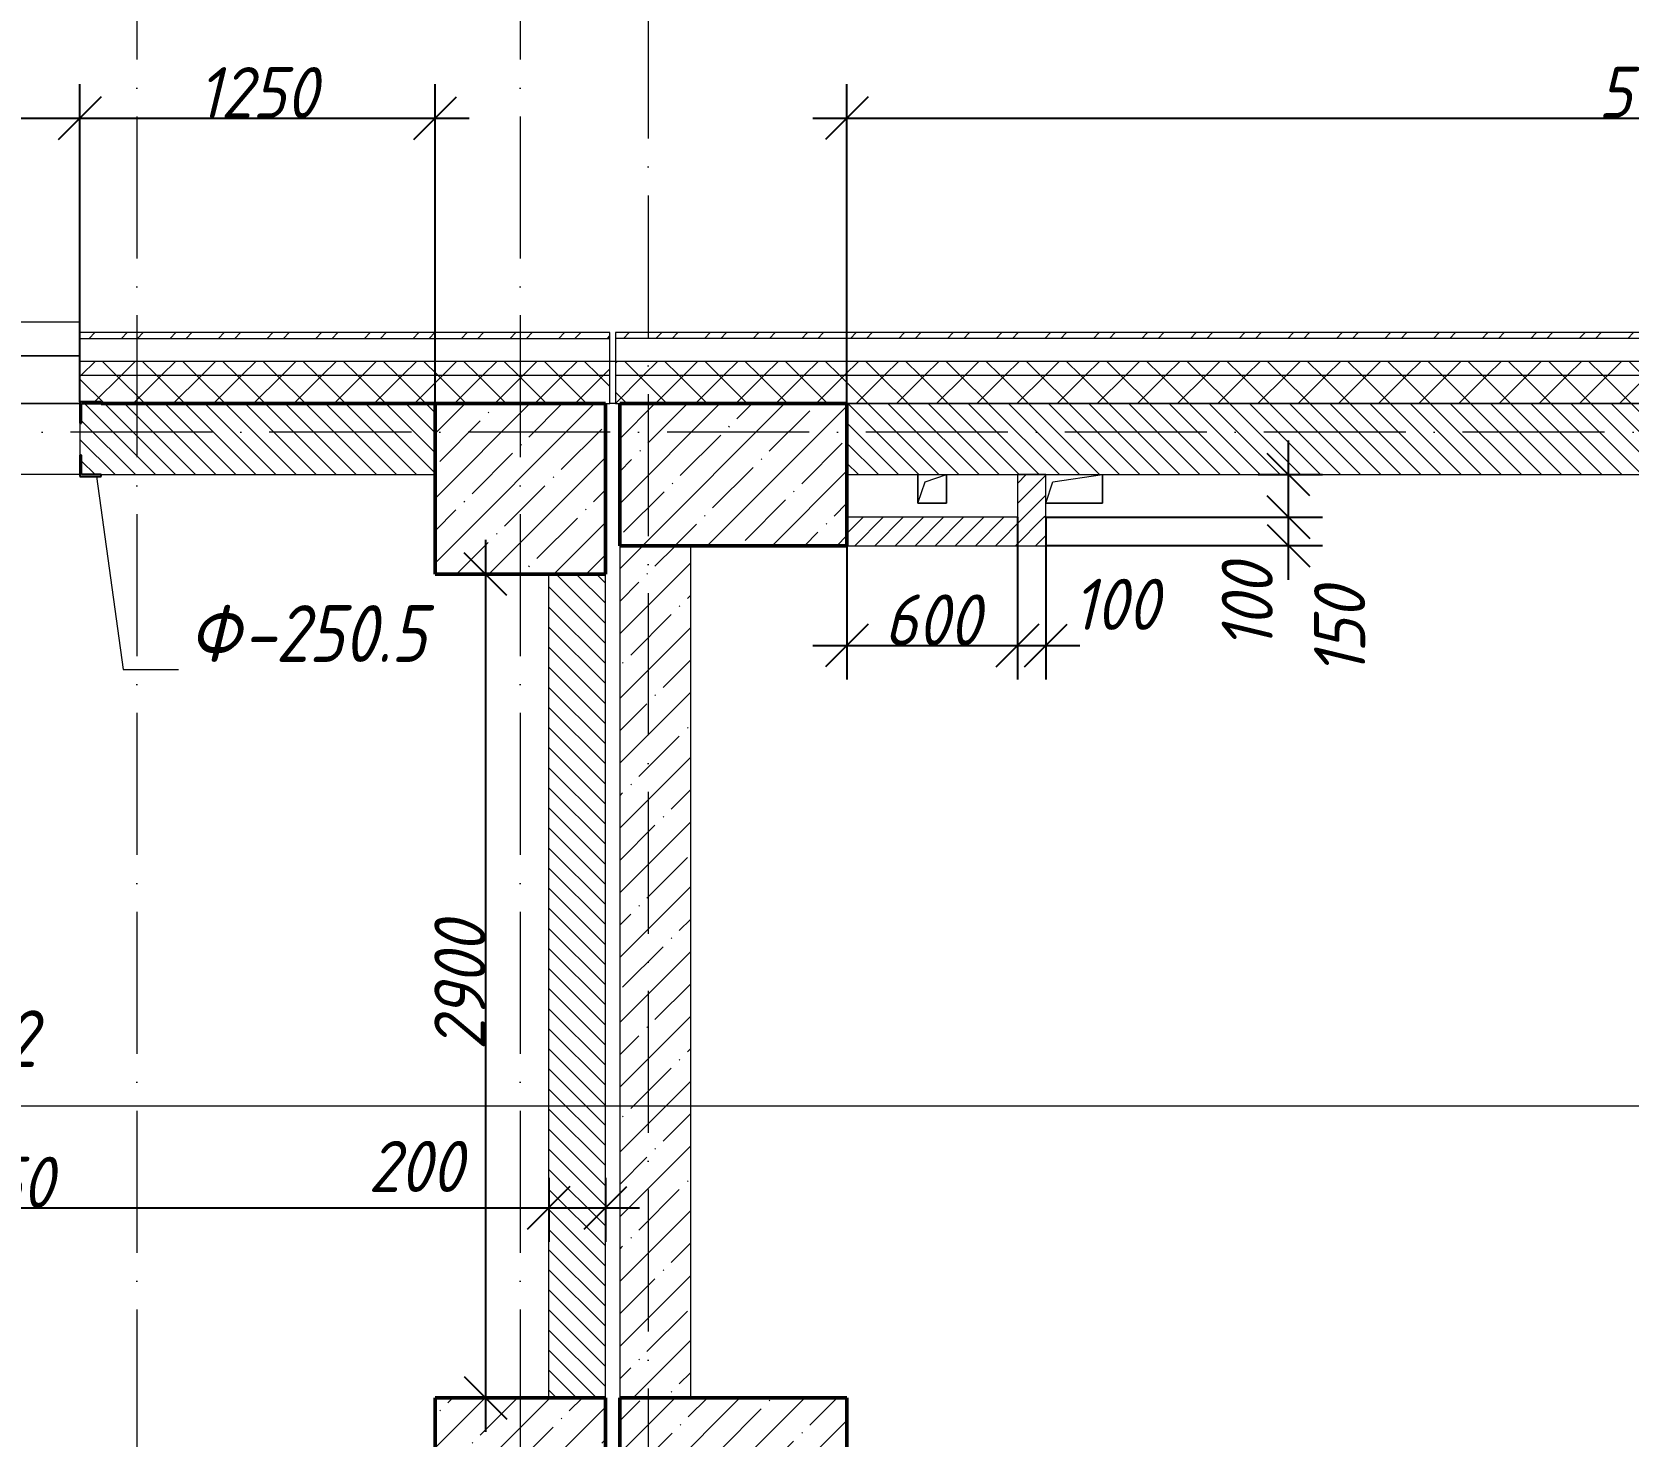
# Model space of a CAD drawing. Header units: millimetres. Extents: x -356862 to 418287, y 0 to 839748.
# Drawn here: x -126870 to -121251, y 626763 to 631706 of the extents above; entities that cross this region are included whole.
import ezdxf

# ---------------------------------------------------------------- set-up
doc = ezdxf.new("R2010")
doc.units = ezdxf.units.MM
doc.linetypes.add('50_200_ШТРИХ_1Т_ш5_п1_п1_', pattern=[700, 500, -100, 0, -100])
for name, color, linetype, lineweight in [('A-____-____-DIMS', 7, 'Continuous', 9), ('A-DOOR-____-OTLN', 7, 'Continuous', 9), ('A-FLOR-____-OTLN', 7, 'Continuous', 9), ('A-GENM-____-IDEN', 7, 'Continuous', 9), ('A-GENM-____-MCUT', 7, 'Continuous', 25), ('A-GENM-____-OTLN', 7, 'Continuous', 9), ('A-GENM-____-OTLN-1', 7, 'Continuous', 25), ('A-GLAZ-____-OTLN', 7, 'Continuous', 9), ('A-WALL-____-MCUT', 7, 'Continuous', 13), ('A-WALL-____-MCUT-1', 7, 'Continuous', 9), ('A-WALL-____-MCUT-2', 7, 'Continuous', 50), ('A-WALL-____-MCUT-3', 7, 'Continuous', 9), ('A-WALL-____-OTLN', 7, 'Continuous', 9), ('A-WALL-____-PATT-1', 7, 'Continuous', 9), ('A-WALL-FNSH-MCUT-1', 7, 'Continuous', 9), ('S-COLS-____-MCUT', 7, 'Continuous', 50), ('S-COLS-____-OTLN', 7, 'Continuous', 9), ('S-GRID-____-OTLN-1', 7, '50_200_ШТРИХ_1Т_ш5_п1_п1_', 9)]:
    doc.layers.add(name, color=color, linetype=linetype, lineweight=lineweight)
for name, color, linetype, lineweight, true_color in [('A-DOOR-____-OTLN-1', 7, 'Continuous', 9, 0xffffff), ('A-WALL-____-MCUT-4', 7, 'Continuous', 13, 0x000000), ('A-WALL-____-MCUT-7', 7, 'Continuous', 9, 0x000000), ('A-WALL-____-PATT-2', 7, 'Continuous', 9, 0x787878), ('A-WALL-____-PATT-3', 9, 'Continuous', 9, 0x808080), ('A-WALL-____-PATT-4', 9, 'Continuous', 9, 0x808080), ('A-WALL-FNSH-MCUT-3', 7, 'Continuous', 9, 0x000000), ('G-____-____-SYMB-2', 7, 'Continuous', 9, 0x000000)]:
    doc.layers.add(name, color=color, linetype=linetype, lineweight=lineweight, true_color=true_color)
doc.styles.add('ISOCPEUR_I_10', font='isocpeui.ttf', dxfattribs={"width": 0.9, "height": 180})
doc.styles.add('ISOCPEUR_I_14', font='isocpeui.ttf', dxfattribs={"width": 0.9, "height": 180})
doc.styles.add('ISOCPEUR_I_2', font='isocpeui.ttf', dxfattribs={"width": 0.85, "height": 2.3})
doc.dimstyles.new('ISO-1_8_0_9К_СРЕДНИЙ_Кладочные_5', dxfattribs={"dimscale": 304.8, "dimtxt": 179.276612, "dimasz": 0.492126, "dimexe": 0.393701, "dimexo": 0, "dimgap": 0, "dimtad": 1, "dimdec": 3, "dimrnd": 0.001, "dimdsep": 46, "dimtxsty": 'ISOCPEUR_I_10', "dimblk1": 'OBLIQUE', "dimblk2": 'OBLIQUE', "dimsah": 1, "dimcen": 0.09, "dimdle": 0.393701, "dimazin": 0, "dimtfac": 1, "dimtdec": 4, "dimtix": 1, "dimtmove": 2, "dimatfit": 3, "dimfxl": 1, "dimtvp": 1, "dimtolj": 1, "dimtzin": 0, "dimarcsym": 2})
doc.dimstyles.new('ISO-1_8_0_9К_СРЕДНИЙ_Кладочные_6', dxfattribs={"dimscale": 304.8, "dimtxt": 179.276612, "dimasz": 0.492126, "dimexe": 0.393701, "dimexo": 0, "dimgap": 0, "dimtad": 1, "dimdec": 3, "dimrnd": 0.001, "dimdsep": 46, "dimtxsty": 'ISOCPEUR_I_14', "dimblk1": 'OBLIQUE', "dimblk2": 'OBLIQUE', "dimsah": 1, "dimcen": 0.09, "dimdle": 0.393701, "dimazin": 0, "dimtfac": 1, "dimtdec": 4, "dimtix": 1, "dimtmove": 0, "dimatfit": 3, "dimfxl": 1, "dimtvp": 1, "dimtolj": 1, "dimtzin": 0, "dimarcsym": 2})
doc.dimstyles.new('ISO-1_8_0_9К_СРЕДНИЙ_Кладочные_8', dxfattribs={"dimscale": 304.8, "dimtxt": 179.276612, "dimasz": 0.492126, "dimexe": 0.393701, "dimexo": 0, "dimgap": 0, "dimtad": 1, "dimdec": 3, "dimrnd": 0.001, "dimdsep": 46, "dimtxsty": 'ISOCPEUR_I_14', "dimblk1": 'OBLIQUE', "dimblk2": 'OBLIQUE', "dimsah": 1, "dimcen": 0.09, "dimdle": 0.393701, "dimazin": 0, "dimtfac": 1, "dimtdec": 4, "dimtix": 1, "dimtmove": 0, "dimatfit": 3, "dimfxl": 1, "dimtvp": 1, "dimtolj": 1, "dimtzin": 0, "dimarcsym": 2})
pattern_1 = [(135, (-175000.736, 544716.51), (-35.35534, -35.35534), [])]
pattern_2 = [(45, (-175000.736, 544716.51), (-35.35534, 35.35534), [])]
pattern_3 = [(45, (-175000.74, 544716.51), (-85.53659, 85.53659), []), (45, (-174943.71, 544716.51), (-85.53659, 85.53659), [])]
pattern_4 = [(45, (-175000.74, 544716.51), (-70.71068, 70.71068), []), (135, (-175000.74, 544716.51), (-70.71068, -70.71068), [])]

# ---------------------------------------------------------------- blocks, each defined once
blk = doc.blocks.new('BSC_Колонна _Прямоугольная - 500х800-V24-АР1_Кладочный план 1 этажа в осях 1-64_Ю-ЯЯ')
at = {"layer": 'S-COLS-____-OTLN'}
h = blk.add_hatch(dxfattribs=at)
h.set_pattern_fill('FP_21', color=256, style=0, pattern_type=2)
h.set_pattern_definition([(315, (-85431.04, 50600), (114.04925, 114.04925), []), (315, (-85431.04, 50485.95), (114.04925, 114.04925), [201.613, -40.323, 3.353, -36.97])])
h.paths.add_polyline_path([(-250, 400), (-250, -400), (250, -400), (250, 400)], flags=0)
at = {"layer": 'S-COLS-____-MCUT'}
for p, q in [((250, 400), (-250, 400)), ((-250, 400), (-250, -400)), ((250, -400), (250, 400)), ((-250, -400), (250, -400))]:
    blk.add_line(p, q, dxfattribs=at)
blk = doc.blocks.new('BSC_Колонна _Прямоугольная - 600х600-V101-АР1_Кладочный план 1 этажа в осях 1-64_Ю-ЯЯ')
at = {"layer": 'S-COLS-____-OTLN'}
h = blk.add_hatch(dxfattribs=at)
h.set_pattern_fill('FP_104', color=256, style=0, pattern_type=2)
h.set_pattern_definition([(45, (-49850, -85381.04), (-114.04925, 114.04925), []), (45, (-49735.95, -85381.04), (-114.04925, 114.04925), [201.613, -40.323, 3.353, -36.97])])
h.paths.add_polyline_path([(-300, -300), (300, -300), (300, 300), (-300, 300)], flags=0)
at = {"layer": 'S-COLS-____-MCUT'}
for p, q in [((300, 300), (-300, 300)), ((-300, 300), (-300, -300)), ((300, -300), (300, 300)), ((-300, -300), (300, -300))]:
    blk.add_line(p, q, dxfattribs=at)
blk = doc.blocks.new('BSC_Колонна _Прямоугольная - 500х800-V102-АР1_Кладочный план 1 этажа в осях 1-64_Ю-ЯЯ')
at = {"layer": 'S-COLS-____-OTLN'}
h = blk.add_hatch(dxfattribs=at)
h.set_pattern_fill('FP_105', color=256, style=0, pattern_type=2)
h.set_pattern_definition([(315, (-81931.04, 50600), (114.04925, 114.04925), []), (315, (-81931.04, 50485.95), (114.04925, 114.04925), [201.613, -40.323, 3.353, -36.97])])
h.paths.add_polyline_path([(-250, -400), (250, -400), (250, 400), (-250, 400)], flags=0)
at = {"layer": 'S-COLS-____-MCUT'}
for p, q in [((250, 400), (-250, 400)), ((-250, 400), (-250, -400)), ((250, -400), (250, 400)), ((-250, -400), (250, -400))]:
    blk.add_line(p, q, dxfattribs=at)
blk = doc.blocks.new('BSC_Колонна _Прямоугольная - 600х600-V113-АР1_Кладочный план 1 этажа в осях 1-64_Ю-ЯЯ')
at = {"layer": 'S-COLS-____-OTLN'}
h = blk.add_hatch(dxfattribs=at)
h.set_pattern_fill('FP_117', color=256, style=0, pattern_type=2)
h.set_pattern_definition([(45, (-49850, -81881.04), (-114.04925, 114.04925), []), (45, (-49735.95, -81881.04), (-114.04925, 114.04925), [201.613, -40.323, 3.353, -36.97])])
h.paths.add_polyline_path([(-300, -300), (300, -300), (300, 300), (-300, 300)], flags=0)
at = {"layer": 'S-COLS-____-MCUT'}
for p, q in [((300, 300), (-300, 300)), ((-300, 300), (-300, -300)), ((300, -300), (300, 300)), ((-300, -300), (300, -300))]:
    blk.add_line(p, q, dxfattribs=at)
blk = doc.blocks.new('Проем_Дверь_Прямоугольный - 1800х2700h_оконные проемы-28620219-АР1_Кладочный план 1 этажа в осях 1-64_Ю-ЯЯ')
at = {"layer": 'A-DOOR-____-OTLN-1'}
for p, q in [((900, 125), (-900, 125)), ((900, -125), (-900, -125))]:
    blk.add_line(p, q, dxfattribs=at)
blk = doc.blocks.new('Фахверк_СКБ_Уголок - 250_3520-27500975-АР1_Кладочный план 1 этажа в осях 1-64_Ю-ЯЯ')
at = {"layer": 'A-GENM-____-MCUT'}
for p, q in [((200, 181), (125, 181)), ((125, 181), (125, 106)), ((131, 106), (131, 175)), ((131, 175), (200, 175)), ((200, 175), (200, 181)), ((125, 106), (131, 106)), ((131, -6), (125, -6)), ((125, -6), (125, -81)), ((131, -75), (131, -6)), ((125, -81), (200, -81)), ((200, -75), (131, -75)), ((200, -81), (200, -75))]:
    blk.add_line(p, q, dxfattribs=at)
blk = doc.blocks.new('AR_Отверстие прямоугольное _в плите_ - AR_Отверстие прямоугольное _в плите_-30459868-АР1_Кладочный план 1 этажа в осях 1-64_Ю-ЯЯ')
at = {"layer": 'A-GENM-____-OTLN'}
for p, q in [((-50, 50), (-50, -50)), ((-50, -50), (-25, 25)), ((-25, 25), (50, 50)), ((50, -50), (50, 50)), ((-50, -50), (50, -50))]:
    blk.add_line(p, q, dxfattribs=at)
blk = doc.blocks.new('AR_Отверстие прямоугольное _в плите_ - AR_Отверстие прямоугольное _в плите_-V212-АР1_Кладочный план 1 этажа в осях 1-64_Ю-ЯЯ')
at = {"layer": 'A-GENM-____-OTLN'}
for p, q in [((-100, -50), (-75, 25)), ((-75, 25), (100, 50)), ((100, -50), (100, 50)), ((-100, -50), (100, -50))]:
    blk.add_line(p, q, dxfattribs=at)
blk = doc.blocks.new('Отлив_СКБ - Отлив витража_120_НВФ-31885689-АР1_Кладочный план 1 этажа в осях 1-64_Ю-ЯЯ')
at = {"layer": 'A-GLAZ-____-OTLN'}
for p, q in [((0, 83), (0, 120)), ((1800, 120), (0, 120)), ((1800, 120), (1800, 83)), ((0, 2), (1800, 2)), ((1800, 0), (0, 0))]:
    blk.add_line(p, q, dxfattribs=at)
blk = doc.blocks.new('_Oblique')
at = {"color": 0, "linetype": 'ByBlock', "lineweight": -2}
blk.add_line((-0.5, -0.5), (0.5, 0.5), dxfattribs=at)
blk = doc.blocks.new('*D12692')
at = {"layer": 'A-____-____-DIMS', "color": 0, "lineweight": -2, "transparency": 16777216}
for p, q in [((-128500.7, 630397.6), (-128500.7, 631522.7)), ((-126700.7, 630403.6), (-126700.7, 631522.7)), ((-128620.7, 631402.7), (-126580.7, 631402.7))]:
    blk.add_line(p, q, dxfattribs=at)
at = {"layer": 'Defpoints', "color": 0, "transparency": 16777216}
for p in [(-126700.7, 631402.7), (-128500.7, 630397.6), (-126700.7, 630403.6)]:
    blk.add_point(p, dxfattribs=at)
at = {"layer": 'A-____-____-DIMS', "color": 0, "lineweight": -2, "transparency": 16777216, "xscale": 150, "yscale": 150, "zscale": 150, "rotation": 180}
blk.add_blockref('_Oblique', (-128500.7, 631402.7), dxfattribs=at)
at = {"layer": 'A-____-____-DIMS', "color": 0, "lineweight": -2, "transparency": 16777216, "xscale": 150, "yscale": 150, "zscale": 150}
blk.add_blockref('_Oblique', (-126700.7, 631402.7), dxfattribs=at)
at = {"layer": 'A-____-____-DIMS', "color": 0, "transparency": 16777216, "insert": (-127600.7, 631492.7), "char_height": 180, "width": 504.733, "attachment_point": 5, "style": 'ISOCPEUR_I_14'}
blk.add_mtext('\\A1;1800', dxfattribs=at)
blk = doc.blocks.new('*D12693')
at = {"layer": 'A-____-____-DIMS', "color": 0, "lineweight": -2, "transparency": 16777216}
for p, q in [((-126700.7, 630403.6), (-126700.7, 631522.7)), ((-125450.7, 630397.6), (-125450.7, 631522.7)), ((-126820.7, 631402.7), (-125330.7, 631402.7))]:
    blk.add_line(p, q, dxfattribs=at)
at = {"layer": 'Defpoints', "color": 0, "transparency": 16777216}
for p in [(-125450.7, 631402.7), (-126700.7, 630403.6), (-125450.7, 630397.6)]:
    blk.add_point(p, dxfattribs=at)
at = {"layer": 'A-____-____-DIMS', "color": 0, "lineweight": -2, "transparency": 16777216, "xscale": 150, "yscale": 150, "zscale": 150, "rotation": 180}
blk.add_blockref('_Oblique', (-126700.7, 631402.7), dxfattribs=at)
at = {"layer": 'A-____-____-DIMS', "color": 0, "lineweight": -2, "transparency": 16777216, "xscale": 150, "yscale": 150, "zscale": 150}
blk.add_blockref('_Oblique', (-125450.7, 631402.7), dxfattribs=at)
at = {"layer": 'A-____-____-DIMS', "color": 0, "transparency": 16777216, "insert": (-126075.7, 631492.7), "char_height": 180, "width": 504.733, "attachment_point": 5, "style": 'ISOCPEUR_I_14'}
blk.add_mtext('\\A1;1250', dxfattribs=at)
blk = doc.blocks.new('*D12694')
at = {"layer": 'A-____-____-DIMS', "color": 0, "lineweight": -2, "transparency": 16777216}
for p, q in [((-124000.7, 630397.6), (-124000.7, 631522.7)), ((-118250.7, 630397.6), (-118250.7, 631522.7)), ((-124120.7, 631402.7), (-118130.7, 631402.7))]:
    blk.add_line(p, q, dxfattribs=at)
at = {"layer": 'Defpoints', "color": 0, "transparency": 16777216}
for p in [(-118250.7, 631402.7), (-124000.7, 630397.6), (-118250.7, 630397.6)]:
    blk.add_point(p, dxfattribs=at)
at = {"layer": 'A-____-____-DIMS', "color": 0, "lineweight": -2, "transparency": 16777216, "xscale": 150, "yscale": 150, "zscale": 150, "rotation": 180}
blk.add_blockref('_Oblique', (-124000.7, 631402.7), dxfattribs=at)
at = {"layer": 'A-____-____-DIMS', "color": 0, "lineweight": -2, "transparency": 16777216, "xscale": 150, "yscale": 150, "zscale": 150}
blk.add_blockref('_Oblique', (-118250.7, 631402.7), dxfattribs=at)
at = {"layer": 'A-____-____-DIMS', "color": 0, "transparency": 16777216, "insert": (-121125.7, 631493.8), "char_height": 180, "width": 546.104, "attachment_point": 5, "style": 'ISOCPEUR_I_14'}
blk.add_mtext('\\A1;5750', dxfattribs=at)
blk = doc.blocks.new('*D12695')
at = {"layer": 'A-____-____-DIMS', "color": 0, "lineweight": -2, "transparency": 16777216}
for p, q in [((-123400.7, 629997.6), (-123400.7, 629425.9)), ((-124000.7, 629897.6), (-124000.7, 629425.9)), ((-124120.7, 629545.9), (-123280.7, 629545.9))]:
    blk.add_line(p, q, dxfattribs=at)
at = {"layer": 'Defpoints', "color": 0, "transparency": 16777216}
for p in [(-123400.7, 629997.6), (-124000.7, 629897.6), (-123400.7, 629545.9)]:
    blk.add_point(p, dxfattribs=at)
at = {"layer": 'A-____-____-DIMS', "color": 0, "lineweight": -2, "transparency": 16777216, "xscale": 150, "yscale": 150, "zscale": 150, "rotation": 180}
blk.add_blockref('_Oblique', (-124000.7, 629545.9), dxfattribs=at)
at = {"layer": 'A-____-____-DIMS', "color": 0, "lineweight": -2, "transparency": 16777216, "xscale": 150, "yscale": 150, "zscale": 150}
blk.add_blockref('_Oblique', (-123400.7, 629545.9), dxfattribs=at)
at = {"layer": 'A-____-____-DIMS', "color": 0, "transparency": 16777216, "insert": (-123700.7, 629635.9), "char_height": 180, "width": 409.578, "attachment_point": 5, "style": 'ISOCPEUR_I_14'}
blk.add_mtext('\\A1;600', dxfattribs=at)
blk = doc.blocks.new('*D12696')
at = {"layer": 'A-____-____-DIMS', "color": 0, "lineweight": -2, "transparency": 16777216}
for p, q in [((-123400.7, 629997.6), (-123400.7, 629425.9)), ((-123300.7, 629997.6), (-123300.7, 629425.9)), ((-123520.7, 629545.9), (-123180.7, 629545.9))]:
    blk.add_line(p, q, dxfattribs=at)
at = {"layer": 'Defpoints', "color": 0, "transparency": 16777216}
for p in [(-123400.7, 629997.6), (-123300.7, 629997.6), (-123300.7, 629545.9)]:
    blk.add_point(p, dxfattribs=at)
at = {"layer": 'A-____-____-DIMS', "color": 0, "lineweight": -2, "transparency": 16777216, "xscale": 150, "yscale": 150, "zscale": 150, "rotation": 180}
blk.add_blockref('_Oblique', (-123400.7, 629545.9), dxfattribs=at)
at = {"layer": 'A-____-____-DIMS', "color": 0, "lineweight": -2, "transparency": 16777216, "xscale": 150, "yscale": 150, "zscale": 150}
blk.add_blockref('_Oblique', (-123300.7, 629545.9), dxfattribs=at)
at = {"layer": 'A-____-____-DIMS', "color": 0, "transparency": 16777216, "insert": (-123205.8, 629781.1), "char_height": 180, "width": 368.207, "attachment_point": 1, "line_spacing_factor": 1.149209, "style": 'ISOCPEUR_I_10'}
blk.add_mtext('\\A1;100', dxfattribs=at)
blk = doc.blocks.new('*D12697')
at = {"layer": 'A-____-____-DIMS', "color": 0, "lineweight": -2, "transparency": 16777216}
for p, q in [((-122446.5, 629777.6), (-122446.5, 630117.6)), ((-123300.7, 629997.6), (-122326.5, 629997.6)), ((-123300.7, 629897.6), (-122326.5, 629897.6))]:
    blk.add_line(p, q, dxfattribs=at)
at = {"layer": 'Defpoints', "color": 0, "transparency": 16777216}
for p in [(-123300.7, 629997.6), (-122446.5, 629997.6), (-123300.7, 629897.6)]:
    blk.add_point(p, dxfattribs=at)
at = {"layer": 'A-____-____-DIMS', "color": 0, "lineweight": -2, "transparency": 16777216, "xscale": 150, "yscale": 150, "zscale": 150}
for p, rotation in [((-122446.5, 629997.6), 90), ((-122446.5, 629897.6), 270)]:
    blk.add_blockref('_Oblique', p, dxfattribs=dict(at, rotation=rotation))
at = {"layer": 'A-____-____-DIMS', "color": 0, "transparency": 16777216, "insert": (-122681.7, 629530.6), "char_height": 180, "width": 368.207, "attachment_point": 1, "rotation": 90, "line_spacing_factor": 1.149209, "style": 'ISOCPEUR_I_10'}
blk.add_mtext('\\A1;100', dxfattribs=at)
blk = doc.blocks.new('*D12698')
at = {"layer": 'A-____-____-DIMS', "color": 0, "lineweight": -2, "transparency": 16777216}
for p, q in [((-122446.5, 629877.6), (-122446.5, 630267.6)), ((-122552.6, 630147.6), (-122326.5, 630147.6)), ((-123300.7, 629997.6), (-122326.5, 629997.6))]:
    blk.add_line(p, q, dxfattribs=at)
at = {"layer": 'Defpoints', "color": 0, "transparency": 16777216}
for p in [(-122552.6, 630147.6), (-122446.5, 630147.6), (-123300.7, 629997.6)]:
    blk.add_point(p, dxfattribs=at)
at = {"layer": 'A-____-____-DIMS', "color": 0, "lineweight": -2, "transparency": 16777216, "xscale": 150, "yscale": 150, "zscale": 150}
for p, rotation in [((-122446.5, 630147.6), 90), ((-122446.5, 629997.6), 270)]:
    blk.add_blockref('_Oblique', p, dxfattribs=dict(at, rotation=rotation))
at = {"layer": 'A-____-____-DIMS', "color": 0, "transparency": 16777216, "insert": (-122356.4, 629439.6), "char_height": 180, "width": 368.207, "attachment_point": 1, "rotation": 90, "line_spacing_factor": 1.149209, "style": 'ISOCPEUR_I_10'}
blk.add_mtext('\\A1;150', dxfattribs=at)
blk = doc.blocks.new('*D12878')
at = {"layer": 'A-____-____-DIMS', "color": 0, "lineweight": -2, "transparency": 16777216}
for p, q in [((-129000.7, 627672.2), (-129000.7, 627446.2)), ((-125050.7, 627672.2), (-125050.7, 627446.2)), ((-129120.7, 627566.2), (-124930.7, 627566.2))]:
    blk.add_line(p, q, dxfattribs=at)
at = {"layer": 'Defpoints', "color": 0, "transparency": 16777216}
for p in [(-129000.7, 627672.2), (-125050.7, 627672.2), (-125050.7, 627566.2)]:
    blk.add_point(p, dxfattribs=at)
at = {"layer": 'A-____-____-DIMS', "color": 0, "lineweight": -2, "transparency": 16777216, "xscale": 150, "yscale": 150, "zscale": 150, "rotation": 180}
blk.add_blockref('_Oblique', (-129000.7, 627566.2), dxfattribs=at)
at = {"layer": 'A-____-____-DIMS', "color": 0, "lineweight": -2, "transparency": 16777216, "xscale": 150, "yscale": 150, "zscale": 150}
blk.add_blockref('_Oblique', (-125050.7, 627566.2), dxfattribs=at)
at = {"layer": 'A-____-____-DIMS', "color": 0, "transparency": 16777216, "insert": (-127025.7, 627656.2), "char_height": 180, "width": 546.104, "attachment_point": 5, "style": 'ISOCPEUR_I_14'}
blk.add_mtext('\\A1;3950', dxfattribs=at)
blk = doc.blocks.new('*D12879')
at = {"layer": 'A-____-____-DIMS', "color": 0, "lineweight": -2, "transparency": 16777216}
for p, q in [((-125050.7, 627672.2), (-125050.7, 627446.2)), ((-124850.7, 627672.2), (-124850.7, 627446.2)), ((-125170.7, 627566.2), (-124730.7, 627566.2))]:
    blk.add_line(p, q, dxfattribs=at)
at = {"layer": 'Defpoints', "color": 0, "transparency": 16777216}
for p in [(-125050.7, 627672.2), (-124850.7, 627672.2), (-124850.7, 627566.2)]:
    blk.add_point(p, dxfattribs=at)
at = {"layer": 'A-____-____-DIMS', "color": 0, "lineweight": -2, "transparency": 16777216, "xscale": 150, "yscale": 150, "zscale": 150, "rotation": 180}
blk.add_blockref('_Oblique', (-125050.7, 627566.2), dxfattribs=at)
at = {"layer": 'A-____-____-DIMS', "color": 0, "lineweight": -2, "transparency": 16777216, "xscale": 150, "yscale": 150, "zscale": 150}
blk.add_blockref('_Oblique', (-124850.7, 627566.2), dxfattribs=at)
at = {"layer": 'A-____-____-DIMS', "color": 0, "transparency": 16777216, "insert": (-125685.6, 627802), "char_height": 180, "width": 409.578, "attachment_point": 1, "line_spacing_factor": 1.149209, "style": 'ISOCPEUR_I_10'}
blk.add_mtext('\\A1;200', dxfattribs=at)
blk = doc.blocks.new('*D13111')
at = {"layer": 'A-____-____-DIMS', "color": 0, "lineweight": -2, "transparency": 16777216}
for p, q in [((-125273.3, 629917.6), (-125273.3, 626777.6)), ((-125050.7, 629797.6), (-125393.3, 629797.6)), ((-125050.7, 626897.6), (-125393.3, 626897.6))]:
    blk.add_line(p, q, dxfattribs=at)
at = {"layer": 'Defpoints', "color": 0, "transparency": 16777216}
for p in [(-125050.7, 629797.6), (-125273.3, 626897.6), (-125050.7, 626897.6)]:
    blk.add_point(p, dxfattribs=at)
at = {"layer": 'A-____-____-DIMS', "color": 0, "lineweight": -2, "transparency": 16777216, "xscale": 150, "yscale": 150, "zscale": 150}
for p, rotation in [((-125273.3, 629797.6), 90), ((-125273.3, 626897.6), 270)]:
    blk.add_blockref('_Oblique', p, dxfattribs=dict(at, rotation=rotation))
at = {"layer": 'A-____-____-DIMS', "color": 0, "transparency": 16777216, "insert": (-125363.3, 628347.6), "char_height": 180, "width": 546.104, "attachment_point": 5, "rotation": 90, "style": 'ISOCPEUR_I_14'}
blk.add_mtext('\\A1;2900', dxfattribs=at)

msp = doc.modelspace()

# ---------------------------------------------------------------- hatches: boundary and pattern name
at = {"layer": 'A-WALL-____-PATT-1'}
h = msp.add_hatch(dxfattribs=at)
h.set_pattern_fill('FP_6', color=256, style=0, pattern_type=2)
h.set_pattern_definition(pattern_1)
h.paths.add_polyline_path([(-125526.2788, 630147.5526), (-125450.7357, 630147.5526), (-125450.7357, 630397.5526), (-126694.7357, 630397.5526), (-126694.7357, 630328.5526), (-126700.7357, 630328.5526), (-126700.7357, 630216.5526), (-126694.7357, 630216.5526), (-126694.7357, 630147.5526), (-126444.7357, 630147.5526)], flags=0)
h = msp.add_hatch(dxfattribs=at)
h.set_pattern_fill('FP_6', color=256, style=0, pattern_type=2)
h.set_pattern_definition(pattern_1)
h.paths.add_polyline_path([(-118456.4217, 630147.5526), (-118250.7357, 630147.5526), (-118250.7357, 630397.5526), (-124000.7357, 630397.5526), (-124000.7357, 630147.5526), (-121991.3502, 630147.5526)], flags=0)
at = {"layer": 'A-WALL-____-PATT-2'}
h = msp.add_hatch(dxfattribs=at)
h.set_pattern_fill('FP_3', color=256, style=0, pattern_type=2)
h.set_pattern_definition(pattern_3)
h.paths.add_polyline_path([(-124835.7357, 630627.5526), (-124835.7357, 630647.5526), (-126700.7357, 630647.5526), (-126700.7357, 630627.5526), (-125526.2788, 630627.5526)], flags=0)
h.paths.add_polyline_path([(-129944.9395, 630627.5526), (-128500.7357, 630627.5526), (-128500.7357, 630647.5526), (-130200.7357, 630647.5526), (-130200.7357, 630627.5526)], flags=0)
h.paths.add_polyline_path([(-132000.7357, 630627.5526), (-132000.7357, 630647.5526), (-133700.7357, 630647.5526), (-133700.7357, 630627.5526), (-132596.136, 630627.5526)], flags=0)
h.paths.add_polyline_path([(-142597.7357, 630627.5526), (-142500.7357, 630627.5526), (-142500.7357, 630647.5526), (-143400.7357, 630647.5526), (-143400.7357, 630627.5526), (-143200.9217, 630627.5526)], flags=0)
h.paths.add_polyline_path([(-140625.7357, 630627.5526), (-139000.7357, 630627.5526), (-139000.7357, 630647.5526), (-140625.7357, 630647.5526)], flags=0)
h.paths.add_polyline_path([(-146350.7357, 630627.5526), (-145200.7357, 630627.5526), (-145200.7357, 630647.5526), (-146350.7357, 630647.5526)], flags=0)
h.paths.add_polyline_path([(-148150.7357, 630627.5526), (-148150.7357, 630647.5526), (-149220.7357, 630647.5526), (-149220.7357, 630627.5526), (-148503.3145, 630627.5526)], flags=0)
h.paths.add_polyline_path([(-137200.7357, 630627.5526), (-135500.7357, 630627.5526), (-135500.7357, 630647.5526), (-137200.7357, 630647.5526)], flags=0)
h.paths.add_polyline_path([(-151130.7357, 630627.5526), (-151020.7357, 630627.5526), (-151020.7357, 630647.5526), (-151130.7357, 630647.5526)], flags=0)
h = msp.add_hatch(dxfattribs=at)
h.set_pattern_fill('FP_3', color=256, style=0, pattern_type=2)
h.set_pattern_definition(pattern_3)
h.paths.add_polyline_path([(-100285.7357, 630627.5526), (-100285.7357, 630647.5526), (-124815.7357, 630647.5526), (-124815.7357, 630627.5526), (-100781.7788, 630627.5526)], flags=0)
h = msp.add_hatch(dxfattribs=at)
h.set_pattern_fill('FP_1', color=256, style=0, pattern_type=2)
h.set_pattern_definition(pattern_4)
h.paths.add_polyline_path([(-125526.2788, 630497.5526), (-124835.7357, 630497.5526), (-124835.7357, 630547.5526), (-126700.7357, 630547.5526), (-126700.7357, 630497.5526)], flags=0)
h.paths.add_polyline_path([(-130200.7357, 630497.5526), (-128500.7357, 630497.5526), (-128500.7357, 630547.5526), (-130200.7357, 630547.5526)], flags=0)
h.paths.add_polyline_path([(-132000.7357, 630497.5526), (-132000.7357, 630547.5526), (-133700.7357, 630547.5526), (-133700.7357, 630497.5526), (-132596.136, 630497.5526)], flags=0)
h.paths.add_polyline_path([(-137200.7357, 630497.5526), (-135500.7357, 630497.5526), (-135500.7357, 630547.5526), (-137200.7357, 630547.5526)], flags=0)
h.paths.add_polyline_path([(-139000.7357, 630497.5526), (-139000.7357, 630547.5526), (-140625.7357, 630547.5526), (-140625.7357, 630497.5526), (-139665.9931, 630497.5526)], flags=0)
h.paths.add_polyline_path([(-142597.7357, 630497.5526), (-142500.7357, 630497.5526), (-142500.7357, 630547.5526), (-142597.7357, 630547.5526)], flags=0)
h = msp.add_hatch(dxfattribs=at)
h.set_pattern_fill('FP_1', color=256, style=0, pattern_type=2)
h.set_pattern_definition(pattern_4)
h.paths.add_polyline_path([(-124850.7357, 630397.5526), (-124835.7357, 630397.5526), (-124835.7357, 630497.5526), (-126700.7357, 630497.5526), (-126700.7357, 630403.5526), (-126625.7357, 630403.5526), (-126625.7357, 630397.5526), (-125450.7357, 630397.5526)], flags=0)
h.paths.add_polyline_path([(-132150.7357, 630397.5526), (-132075.7357, 630397.5526), (-132075.7357, 630403.5526), (-132000.7357, 630403.5526), (-132000.7357, 630497.5526), (-133700.7357, 630497.5526), (-133700.7357, 630403.5526), (-133625.7357, 630403.5526), (-133625.7357, 630397.5526), (-132596.136, 630397.5526)], flags=0)
h.paths.add_polyline_path([(-137125.7357, 630397.5526), (-135575.7357, 630397.5526), (-135575.7357, 630403.5526), (-135500.7357, 630403.5526), (-135500.7357, 630497.5526), (-137200.7357, 630497.5526), (-137200.7357, 630403.5526), (-137125.7357, 630403.5526)], flags=0)
h.paths.add_polyline_path([(-129061.2074, 630397.5526), (-128500.7357, 630397.5526), (-128500.7357, 630497.5526), (-130200.7357, 630497.5526), (-130200.7357, 630403.5526), (-130125.7357, 630403.5526), (-130125.7357, 630397.5526), (-129100.7357, 630397.5526)], flags=0)
h.paths.add_polyline_path([(-139075.7357, 630397.5526), (-139075.7357, 630403.5526), (-139000.7357, 630403.5526), (-139000.7357, 630497.5526), (-140625.7357, 630497.5526), (-140625.7357, 630397.5526), (-139665.9931, 630397.5526)], flags=0)
h.paths.add_polyline_path([(-142597.7357, 630397.5526), (-142500.7357, 630397.5526), (-142500.7357, 630497.5526), (-142597.7357, 630497.5526)], flags=0)
h = msp.add_hatch(dxfattribs=at)
h.set_pattern_fill('FP_1', color=256, style=0, pattern_type=2)
h.set_pattern_definition(pattern_4)
h.paths.add_polyline_path([(-100285.7357, 630497.5526), (-100285.7357, 630547.5526), (-124815.7357, 630547.5526), (-124815.7357, 630497.5526), (-100781.7788, 630497.5526)], flags=0)
h = msp.add_hatch(dxfattribs=at)
h.set_pattern_fill('FP_1', color=256, style=0, pattern_type=2)
h.set_pattern_definition(pattern_4)
h.paths.add_polyline_path([(-100300.7357, 630397.5526), (-100285.7357, 630397.5526), (-100285.7357, 630497.5526), (-124815.7357, 630497.5526), (-124815.7357, 630397.5526), (-100781.7788, 630397.5526)], flags=0)
h = msp.add_hatch(dxfattribs=at)
h.set_pattern_fill('FP_2', color=256, style=0, pattern_type=2)
h.set_pattern_definition([(45, (-175000.74, 544716.51), (-114.04925, 114.04925), []), (45, (-174886.69, 544716.51), (-114.04925, 114.04925), [201.612, -40.322, 3.353, -36.97])])
h.paths.add_polyline_path([(-124550.7357, 626897.5526), (-124550.7357, 629897.5526), (-124800.7357, 629897.5526), (-124800.7357, 626897.5526)], flags=0)
at = {"layer": 'A-WALL-____-PATT-3'}
h = msp.add_hatch(dxfattribs=at)
h.set_pattern_fill('FP_6', color=256, style=0, pattern_type=2)
h.set_pattern_definition(pattern_1)
h.paths.add_polyline_path([(-125050.7357, 626897.5526), (-124850.7357, 626897.5526), (-124850.7357, 629797.5526), (-125050.7357, 629797.5526), (-125050.7357, 627773.231)], flags=0)
at = {"layer": 'A-WALL-____-PATT-4'}
h = msp.add_hatch(dxfattribs=at)
h.set_pattern_fill('FP_5', color=256, style=0, pattern_type=2)
h.set_pattern_definition(pattern_2)
h.paths.add_polyline_path([(-123400.7357, 629997.5526), (-123300.7357, 629997.5526), (-123300.7357, 630147.5526), (-123400.7357, 630147.5526)], flags=0)
h = msp.add_hatch(dxfattribs=at)
h.set_pattern_fill('FP_5', color=256, style=0, pattern_type=2)
h.set_pattern_definition(pattern_2)
h.paths.add_polyline_path([(-123300.7357, 629897.5526), (-123300.7357, 629997.5526), (-124000.7357, 629997.5526), (-124000.7357, 629897.5526), (-123758.8145, 629897.5526)], flags=0)

# ---------------------------------------------------------------- linework, layer by layer
at = {"layer": 'A-FLOR-____-OTLN'}
for p, q in [((-123750.7357, 630047.5526), (-123750.7357, 630147.5526)), ((-123650.7357, 630147.5526), (-123650.7357, 630047.5526)), ((-123100.7357, 630147.5526), (-123100.7357, 630047.5526)), ((-123650.7357, 630047.5526), (-123750.7357, 630047.5526)), ((-123100.7357, 630047.5526), (-123300.7357, 630047.5526))]:
    msp.add_line(p, q, dxfattribs=at)
at = {"layer": 'A-GENM-____-IDEN'}
for p, q in [((-126642.4024, 630141.5526), (-126548.5146, 629461.1789)), ((-126548.5146, 629461.1789), (-126353.7487, 629461.1789))]:
    msp.add_line(p, q, dxfattribs=at)
at = {"layer": 'A-WALL-____-MCUT'}
for p, q in [((-126700.7357, 630627.5526), (-124835.7357, 630627.5526)), ((-126700.7357, 630627.5526), (-126700.7357, 630403.5526)), ((-124835.7357, 630397.5526), (-124835.7357, 630627.5526)), ((-124815.7357, 630627.5526), (-124815.7357, 630397.5526)), ((-100285.7357, 630627.5526), (-124815.7357, 630627.5526)), ((-124850.7357, 630397.5526), (-124835.7357, 630397.5526)), ((-124815.7357, 630397.5526), (-124800.7357, 630397.5526)), ((-124000.7357, 630397.5526), (-118250.7357, 630397.5526))]:
    msp.add_line(p, q, dxfattribs=at)
at = {"layer": 'A-WALL-____-MCUT-1'}
for p, q in [((-118250.7357, 630397.5526), (-124000.7357, 630397.5526)), ((-126700.7357, 630328.5526), (-126700.7357, 630216.5526)), ((-126625.7357, 630147.5526), (-125450.7357, 630147.5526)), ((-124000.7357, 630147.5526), (-118250.7357, 630147.5526))]:
    msp.add_line(p, q, dxfattribs=at)
at = {"layer": 'A-WALL-____-MCUT-2'}
msp.add_line((-125450.7357, 630397.5526), (-126625.7357, 630397.5526), dxfattribs=at)
at = {"layer": 'A-WALL-____-MCUT-3'}
for p, q in [((-124800.7357, 629897.5526), (-124800.7357, 626897.5526)), ((-124550.7357, 626897.5526), (-124550.7357, 629897.5526))]:
    msp.add_line(p, q, dxfattribs=at)
at = {"layer": 'A-WALL-____-MCUT-4'}
for p, q in [((-125050.7357, 629797.5526), (-125050.7357, 626897.5526)), ((-124850.7357, 626897.5526), (-124850.7357, 629797.5526))]:
    msp.add_line(p, q, dxfattribs=at)
at = {"layer": 'A-WALL-____-MCUT-7'}
for p, q in [((-126700.7357, 630547.5526), (-124835.7357, 630547.5526)), ((-126700.7357, 630497.5526), (-124835.7357, 630497.5526)), ((-124815.7357, 630547.5526), (-100285.7357, 630547.5526)), ((-124815.7357, 630497.5526), (-100285.7357, 630497.5526)), ((-126625.7357, 630397.5526), (-125450.7357, 630397.5526))]:
    msp.add_line(p, q, dxfattribs=at)
at = {"layer": 'A-WALL-____-OTLN'}
for p, q in [((-124835.7357, 630547.5526), (-124815.7357, 630547.5526)), ((-128500.7357, 630397.5526), (-126700.7357, 630397.5526)), ((-124815.7357, 630397.5526), (-124835.7357, 630397.5526)), ((-126700.7357, 630147.5526), (-128500.7357, 630147.5526))]:
    msp.add_line(p, q, dxfattribs=at)
at = {"layer": 'A-WALL-FNSH-MCUT-1'}
for p, q in [((-123300.7357, 630147.5526), (-123400.7357, 630147.5526)), ((-123400.7357, 630147.5526), (-123400.7357, 629997.5526)), ((-123300.7357, 629897.5526), (-123300.7357, 630147.5526)), ((-123400.7357, 629997.5526), (-124000.7357, 629997.5526)), ((-124000.7357, 629897.5526), (-123300.7357, 629897.5526))]:
    msp.add_line(p, q, dxfattribs=at)
at = {"layer": 'A-WALL-FNSH-MCUT-3'}
for p, q in [((-124835.7357, 630647.5526), (-126700.7357, 630647.5526)), ((-126700.7357, 630647.5526), (-126700.7357, 630627.5526)), ((-124835.7357, 630627.5526), (-124835.7357, 630647.5526)), ((-100285.7357, 630647.5526), (-124815.7357, 630647.5526)), ((-124815.7357, 630647.5526), (-124815.7357, 630627.5526))]:
    msp.add_line(p, q, dxfattribs=at)
at = {"layer": 'G-____-____-SYMB-2'}
msp.add_line((-180262.5176, 627925.5632), (-70620.9903, 627925.5632), dxfattribs=at)
at = {"layer": 'S-GRID-____-OTLN-1'}
for p, q in [((-126500.7357, 635609.362), (-126500.7357, 597608.0984)), ((-125150.7357, 635609.362), (-125150.7357, 611391.9943)), ((-124700.7357, 635331.4864), (-124700.7357, 611391.9943)), ((-70926.3291, 630297.5526), (-179669.5059, 630297.5526))]:
    msp.add_line(p, q, dxfattribs=at)

# ---------------------------------------------------------------- block references
at = {"layer": 'A-DOOR-____-OTLN'}
msp.add_blockref('Проем_Дверь_Прямоугольный - 1800х2700h_оконные проемы-28620219-АР1_Кладочный план 1 этажа в осях 1-64_Ю-ЯЯ', (-127600.7357, 630272.5526), dxfattribs=at)
at = {"layer": 'A-GENM-____-OTLN'}
for name, p in [('AR_Отверстие прямоугольное _в плите_ - AR_Отверстие прямоугольное _в плите_-30459868-АР1_Кладочный план 1 этажа в осях 1-64_Ю-ЯЯ', (-123700.7357, 630097.5526)), ('AR_Отверстие прямоугольное _в плите_ - AR_Отверстие прямоугольное _в плите_-V212-АР1_Кладочный план 1 этажа в осях 1-64_Ю-ЯЯ', (-123200.7357, 630097.5526))]:
    msp.add_blockref(name, p, dxfattribs=at)
at = {"layer": 'A-GENM-____-OTLN-1'}
msp.add_blockref('Фахверк_СКБ_Уголок - 250_3520-27500975-АР1_Кладочный план 1 этажа в осях 1-64_Ю-ЯЯ', (-126825.7357, 630222.5526), dxfattribs=at)
at = {"layer": 'A-GLAZ-____-OTLN'}
msp.add_blockref('Отлив_СКБ - Отлив витража_120_НВФ-31885689-АР1_Кладочный план 1 этажа в осях 1-64_Ю-ЯЯ', (-128500.7357, 630564.5526), dxfattribs=at)
at = {"layer": 'S-COLS-____-OTLN'}
for name, p in [('BSC_Колонна _Прямоугольная - 600х600-V101-АР1_Кладочный план 1 этажа в осях 1-64_Ю-ЯЯ', (-125150.7357, 630097.5526)), ('BSC_Колонна _Прямоугольная - 600х600-V113-АР1_Кладочный план 1 этажа в осях 1-64_Ю-ЯЯ', (-125150.7357, 626597.5526))]:
    msp.add_blockref(name, p, dxfattribs=at)
at = {"layer": 'S-COLS-____-OTLN', "rotation": 89.9999999999999}
for name, p in [('BSC_Колонна _Прямоугольная - 500х800-V24-АР1_Кладочный план 1 этажа в осях 1-64_Ю-ЯЯ', (-124400.7357, 630147.5526)), ('BSC_Колонна _Прямоугольная - 500х800-V102-АР1_Кладочный план 1 этажа в осях 1-64_Ю-ЯЯ', (-124400.7357, 626647.5526))]:
    msp.add_blockref(name, p, dxfattribs=at)

# ---------------------------------------------------------------- texts
at = {"layer": 'A-GENM-____-IDEN', "char_height": 200, "attachment_point": 1, "style": 'ISOCPEUR_I_2'}
for s, insert, width in [('\\fISOCPEUR|b0|i1|c204|p34|;\\W.9;Ф', (-126318.3053, 629688.295), 230.886), ('-250.5', (-126127.8053, 629688.295), 865.8225), ('-100.2', (-127452.9165, 628261.7893), 822.531375)]:
    msp.add_mtext(s, dxfattribs=dict(at, insert=insert, width=width))

# ---------------------------------------------------------------- dimensions: what is measured, and where the dimension line sits
at = {"layer": 'A-____-____-DIMS'}
for base, p1, p2, dimstyle, override, picture, middle in [((-126700.7357, 631402.6599), (-128500.7357, 630397.5526), (-126700.7357, 630403.5526), 'ISO-1_8_0_9К_СРЕДНИЙ_Кладочные_6', {"dimpost": '<>', "dimfxl": 1800.01}, '*D12692', (-127600.7357, 631492.6599)), ((-125450.7357, 631402.6599), (-126700.7357, 630403.5526), (-125450.7357, 630397.5526), 'ISO-1_8_0_9К_СРЕДНИЙ_Кладочные_6', {"dimpost": '<>', "dimfxl": 1250.0144}, '*D12693', (-126075.7357, 631492.6599)), ((-118250.7357, 631402.6599), (-124000.7357, 630397.5526), (-118250.7357, 630397.5526), 'ISO-1_8_0_9К_СРЕДНИЙ_Кладочные_6', {"dimpost": '<>', "dimfxl": 5750}, '*D12694', (-121125.7357, 631493.819)), ((-123400.7357, 629545.9383), (-124000.7357, 629897.5526), (-123400.7357, 629997.5526), 'ISO-1_8_0_9К_СРЕДНИЙ_Кладочные_6', {"dimpost": '<>', "dimfxl": 608.276253}, '*D12695', (-123700.7357, 629635.9383)), ((-125050.7357, 627566.1799), (-129000.7357, 627672.246), (-125050.7357, 627672.246), 'ISO-1_8_0_9К_СРЕДНИЙ_Кладочные_8', {"dimpost": '<>', "dimfxl": 3950}, '*D12878', (-127025.7357, 627656.1799))]:
    dim = msp.add_linear_dim(base=base, p1=p1, p2=p2, dimstyle=dimstyle, override=override, dxfattribs=at)
    dim.commit()
    dim.dimension.update_dxf_attribs({"geometry": picture, "text_midpoint": middle})
for base, p1, p2, override, picture, middle in [((-122446.5485, 630147.5526), (-123300.7357, 629997.5526), (-122552.6145, 630147.5526), {"dimpost": '<>', "dimfxl": 763.010684}, '*D12698', (-122236.3866, 629623.7448)), ((-122446.5485, 629997.5526), (-123300.7357, 629897.5526), (-123300.7357, 629997.5526), {"dimpost": '<>', "dimfxl": 100}, '*D12697', (-122561.7105, 629714.7047))]:
    dim = msp.add_linear_dim(base=base, p1=p1, p2=p2, angle=90, dimstyle='ISO-1_8_0_9К_СРЕДНИЙ_Кладочные_5', override=override, dxfattribs=at)
    dim.commit()
    dim.dimension.update_dxf_attribs({"geometry": picture, "text_midpoint": middle, "dimtype": 160, "text_rotation": 90})
for base, p1, p2, override, picture, middle in [((-123300.7357, 629545.9383), (-123400.7357, 629997.5526), (-123300.7357, 629997.5526), {"dimpost": '<>', "dimfxl": 100}, '*D12696', (-123021.6489, 629661.1003)), ((-124850.7357, 627566.1799), (-125050.7357, 627672.246), (-124850.7357, 627672.246), {"dimpost": '<>', "dimfxl": 200}, '*D12879', (-125480.8173, 627682.0018))]:
    dim = msp.add_linear_dim(base=base, p1=p1, p2=p2, dimstyle='ISO-1_8_0_9К_СРЕДНИЙ_Кладочные_5', override=override, dxfattribs=at)
    dim.commit()
    dim.dimension.update_dxf_attribs({"geometry": picture, "text_midpoint": middle, "dimtype": 160})
dim = msp.add_linear_dim(base=(-125273.3425, 626897.5526), p1=(-125050.7357, 629797.5526), p2=(-125050.7357, 626897.5526), angle=90, dimstyle='ISO-1_8_0_9К_СРЕДНИЙ_Кладочные_8', override={"dimpost": '<>', "dimfxl": 2900}, dxfattribs=at)
dim.commit()
dim.dimension.update_dxf_attribs({"geometry": '*D13111', "text_midpoint": (-125363.3425, 628347.5526)})

doc.saveas('drawing.dxf')
